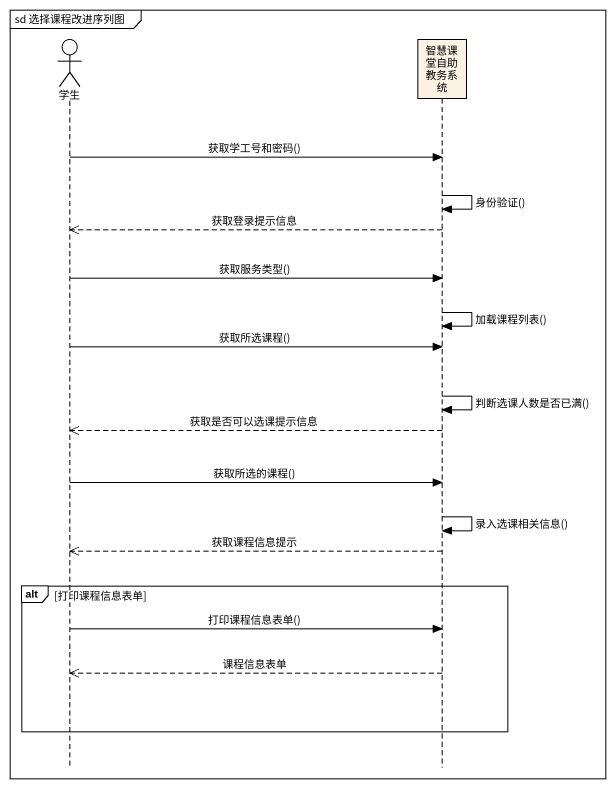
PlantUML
@startuml
mainframe sd 选择课程改进序列图
hide footbox
actor 学生
participant 智慧课堂自助教务系统

学生 -> 智慧课堂自助教务系统 : 获取学工号和密码()
智慧课堂自助教务系统 -> 智慧课堂自助教务系统 : 身份验证()
智慧课堂自助教务系统 -->> 学生 : 获取登录提示信息
学生 -> 智慧课堂自助教务系统 : 获取服务类型()
智慧课堂自助教务系统 -> 智慧课堂自助教务系统 : 加载课程列表()
学生 -> 智慧课堂自助教务系统 : 获取所选课程()
智慧课堂自助教务系统 -> 智慧课堂自助教务系统 : 判断选课人数是否已满()
智慧课堂自助教务系统 -->> 学生 : 获取是否可以选课提示信息
学生 -> 智慧课堂自助教务系统 : 获取所选的课程()
智慧课堂自助教务系统 -> 智慧课堂自助教务系统 : 录入选课相关信息()
智慧课堂自助教务系统 -->> 学生 : 获取课程信息提示
alt 打印课程信息表单
  学生 -> 智慧课堂自助教务系统 : 打印课程信息表单()
  智慧课堂自助教务系统 -->> 学生 : 课程信息表单
end
@enduml
